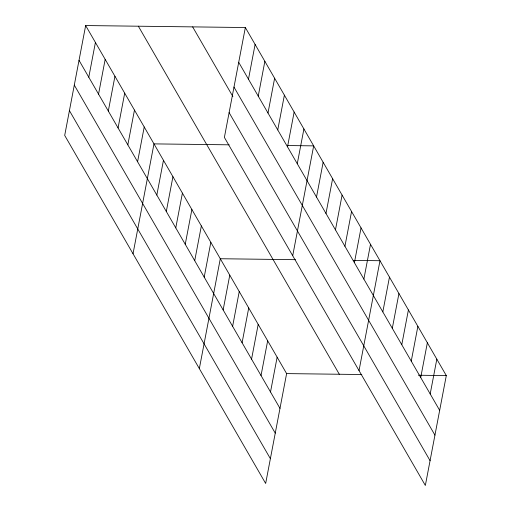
<?xml version="1.0" encoding="UTF-8"?>
<svg xmlns="http://www.w3.org/2000/svg" width="511" height="511" viewBox="0 0 511 511"><rect width="100%" height="100%" fill="white"/><g stroke="black" fill="none" stroke-linecap="round" stroke-linejoin="round"><path stroke-width="0.77" d="M85.656 25.55L64.699 135.421L265.656 483.463L286.614 373.598L85.656 25.55L245.344 27.537L446.301 375.579L425.344 485.45L224.386 137.402L245.344 27.537M88.786 77.231L95.416 42.458M98.546 94.133L105.177 59.359M108.306 111.04L114.943 76.267M118.067 127.942L124.703 93.168M127.827 144.849L134.463 110.076M137.587 161.757L144.223 126.984M133.026 253.756L153.983 143.885L229.171 144.817M156.826 195.068L163.456 160.294M166.299 211.477L172.929 176.704M175.771 227.88L182.408 193.107M185.244 244.29L191.88 209.516M194.717 260.699L201.353 225.926M204.196 277.109L210.826 242.335M248.474 79.211L255.104 44.438M199.341 368.61L220.298 258.738L295.486 259.677M258.234 96.119L264.864 61.346M223.141 309.922L229.771 275.148M267.994 113.02L274.624 78.247M232.614 326.331L239.244 291.557M277.754 129.928L284.384 95.155M242.086 342.74L248.723 307.967M287.514 146.829L294.144 112.062M251.559 359.144L258.196 324.37M297.274 163.737L303.911 128.964M261.032 375.553L267.668 340.78M292.707 255.736L313.671 145.871L287.323 145.539M270.511 391.963L277.141 357.189M316.507 197.048L323.144 162.274M325.986 213.457L332.616 178.684M335.459 229.867L342.089 195.093M344.931 246.276L351.562 211.503M354.404 262.68L361.034 227.906M363.877 279.089L370.513 244.315M359.029 370.596L379.986 260.725L353.638 260.399M382.822 311.908L389.459 277.134M392.301 328.311L398.931 293.544M401.774 344.721L408.404 309.947M411.246 361.13L417.877 326.357M420.719 377.54L427.356 342.766M430.192 393.943L436.828 359.176M286.614 373.598L361.807 374.531M418.4 375.234L446.301 375.579M238.707 62.304L439.664 410.352M233.981 87.087L434.938 435.136M192.647 26.879L232.863 96.528M229.113 112.624L430.07 460.667M138.353 26.202L339.31 374.25M79.026 60.324L279.983 408.372M74.299 85.107L275.257 433.149M69.426 110.638L270.383 458.686"/></g></svg>
